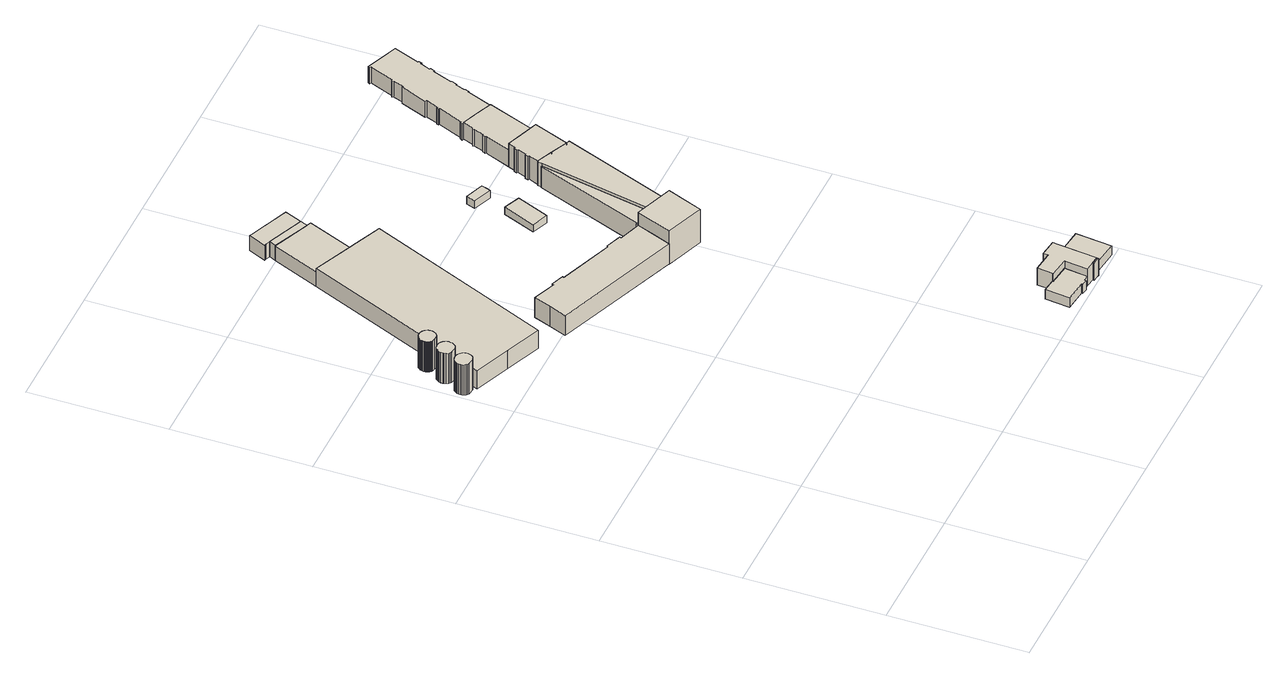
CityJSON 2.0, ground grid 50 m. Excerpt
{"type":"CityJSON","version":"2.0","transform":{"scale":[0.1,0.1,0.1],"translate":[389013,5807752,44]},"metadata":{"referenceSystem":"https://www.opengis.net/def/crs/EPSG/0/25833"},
"CityObjects":{
"building1":{"type":"Building","attributes":{"Gemeindeschluessel":"11000007","BezugspunktDach":"2200","function":"31001_2142","measuredHeight":12.69,"storeysAboveGround":1},"address":[{"country":"Germany","locality":"Berlin","thoroughfareNumber":"21 (21)","thoroughfareName":"Alt-Marienfelde"}],"geometry":[{"type":"Solid","lod":"1","boundaries":[[[[0,1,2,3,4,5,6,7,8,9,10,11,12,13,14,15,16,17,18,19,20,21,22,23,24,25,26,27]],[[28,29,30,31,32,33,34,35,36,37,38,39,40,41,42,43,44,45,46,47,48,49,50,51,52,53,54,55]],[[28,55,27,26]],[[29,28,26,25]],[[30,29,25,24]],[[31,30,24,23]],[[32,31,23,22]],[[33,32,22,21]],[[34,33,21,20]],[[35,34,20,19]],[[36,35,19,18]],[[37,36,18,17]],[[38,37,17,16]],[[39,38,16,15]],[[40,39,15,14]],[[41,40,14,13]],[[42,41,13,12]],[[43,42,12,11]],[[44,43,11,10]],[[45,44,10,9]],[[46,45,9,8]],[[47,46,8,7]],[[48,47,7,6]],[[49,48,6,5]],[[50,49,5,4]],[[51,50,4,3]],[[52,51,3,2]],[[53,52,2,1]],[[54,53,1,0]],[[55,54,0,27]]]]}]},
"building2":{"type":"Building","attributes":{"Gemeindeschluessel":"11000007","BezugspunktDach":"2200","function":"31001_2142","measuredHeight":12.75,"storeysAboveGround":1},"address":[{"country":"Germany","locality":"Berlin","thoroughfareNumber":"21 (20)","thoroughfareName":"Alt-Marienfelde"}],"geometry":[{"type":"Solid","lod":"1","boundaries":[[[[56,57,58,59,60,61,62,63,64,65,66,67,68,69,70,71,72,73,74,75,76,77,78,79,80,81,82,83]],[[84,85,86,87,88,89,90,91,92,93,94,95,96,97,98,99,100,101,102,103,104,105,106,107,108,109,110,111]],[[84,111,83,82]],[[85,84,82,81]],[[86,85,81,80]],[[87,86,80,79]],[[88,87,79,78]],[[89,88,78,77]],[[90,89,77,76]],[[91,90,76,75]],[[92,91,75,74]],[[93,92,74,73]],[[94,93,73,72]],[[95,94,72,71]],[[96,95,71,70]],[[97,96,70,69]],[[98,97,69,68]],[[99,98,68,67]],[[100,99,67,66]],[[101,100,66,65]],[[102,101,65,64]],[[103,102,64,63]],[[104,103,63,62]],[[105,104,62,61]],[[106,105,61,60]],[[107,106,60,59]],[[108,107,59,58]],[[109,108,58,57]],[[110,109,57,56]],[[111,110,56,83]]]]}]},
"building3":{"type":"Building","attributes":{"Gemeindeschluessel":"11000007","BezugspunktDach":"2200","function":"31001_2142","measuredHeight":12.59,"storeysAboveGround":1},"address":[{"country":"Germany","locality":"Berlin","thoroughfareNumber":"21 (22)","thoroughfareName":"Alt-Marienfelde"}],"geometry":[{"type":"Solid","lod":"1","boundaries":[[[[112,113,114,115,116,117,118,119,120,121,122,123,124,125,126,127,128,129,130,131,132,133,134,135,136,137,138,139,140,141,142,143,144,145,146,147,148,149,150,151,152,153,154,155,156,157,158,159,160,161,162]],[[163,164,165,166,167,168,169,170,171,172,173,174,175,176,177,178,179,180,181,182,183,184,185,186,187,188,189,190,191,192,193,194,195,196,197,198,199,200,201,202,203,204,205,206,207,208,209,210,211,212,213]],[[163,213,162,161]],[[164,163,161,160]],[[165,164,160,159]],[[166,165,159,158]],[[167,166,158,157]],[[168,167,157,156]],[[169,168,156,155]],[[170,169,155,154]],[[171,170,154,153]],[[172,171,153,152]],[[173,172,152,151]],[[174,173,151,150]],[[175,174,150,149]],[[176,175,149,148]],[[177,176,148,147]],[[178,177,147,146]],[[179,178,146,145]],[[180,179,145,144]],[[181,180,144,143]],[[182,181,143,142]],[[183,182,142,141]],[[184,183,141,140]],[[185,184,140,139]],[[186,185,139,138]],[[187,186,138,137]],[[188,187,137,136]],[[189,188,136,135]],[[190,189,135,134]],[[191,190,134,133]],[[192,191,133,132]],[[193,192,132,131]],[[194,193,131,130]],[[195,194,130,129]],[[196,195,129,128]],[[197,196,128,127]],[[198,197,127,126]],[[199,198,126,125]],[[200,199,125,124]],[[201,200,124,123]],[[202,201,123,122]],[[203,202,122,121]],[[204,203,121,120]],[[205,204,120,119]],[[206,205,119,118]],[[207,206,118,117]],[[208,207,117,116]],[[209,208,116,115]],[[210,209,115,114]],[[211,210,114,113]],[[212,211,113,112]],[[213,212,112,162]]]]}]},
"building4":{"type":"Building","attributes":{"Gemeindeschluessel":"11000007","function":"31001_2724"},"address":[{"country":"Germany","locality":"Berlin","thoroughfareNumber":"21 (4)","thoroughfareName":"Alt-Marienfelde"}],"children":["building4-1","building4-2"]},
"building4-1":{"type":"BuildingPart","attributes":{"BezugspunktDach":"2200","measuredHeight":10.14,"storeysAboveGround":1},"parents":["building4"],"geometry":[{"type":"MultiSurface","lod":"1","boundaries":[[[214,215,216,217,218,219,220]],[[221,222,223,224,225,226,227]],[[221,227,220,219]],[[228,229,230,219,218]],[[231,232,228,222,218,217]],[[224,223,217,216]],[[225,224,216,215]],[[226,225,215,214]],[[227,226,214,220]],[[222,233,234,229,228]],[[234,221,230,229]],[[223,222,228,232,231]]]}]},
"building4-2":{"type":"BuildingPart","attributes":{"BezugspunktDach":"2200","measuredHeight":7.64,"storeysAboveGround":1},"parents":["building4"],"geometry":[{"type":"MultiSurface","lod":"1","boundaries":[[[229,232,235,236,237,230]],[[238,239,240,223,234,221]],[[238,221,230,237]],[[239,238,237,236]],[[240,239,236,235]],[[223,240,235,232]],[[223,222,241]],[[234,241,222,228,229]],[[232,228,222,223]],[[221,234,229,230]]]}]},
"building5":{"type":"Building","attributes":{"Gemeindeschluessel":"11000007","BezugspunktDach":"2200","function":"31001_2724","measuredHeight":10.77,"storeysAboveGround":2},"address":[{"country":"Germany","locality":"Berlin","thoroughfareNumber":"21 (5)","thoroughfareName":"Alt-Marienfelde"}],"geometry":[{"type":"Solid","lod":"1","boundaries":[[[[242,243,244,245,246,247,248,249,250,251,252,253,254,255]],[[256,257,258,259,260,261,262,263,264,265,266,267,268,269]],[[256,269,255,254]],[[257,256,254,253]],[[258,257,253,252]],[[259,258,252,251]],[[260,259,251,250]],[[261,260,250,249]],[[262,261,249,248]],[[263,262,248,247]],[[264,263,247,246]],[[265,264,246,245]],[[266,265,245,244]],[[267,266,244,243]],[[268,267,243,242]],[[269,268,242,255]]]]}]},
"building6":{"type":"Building","attributes":{"Gemeindeschluessel":"11000007","BezugspunktDach":"2200","function":"51009_1610","measuredHeight":7.52,"storeysAboveGround":0},"address":[{"country":"Germany","locality":"Berlin"}],"geometry":[{"type":"Solid","lod":"1","boundaries":[[[[270,271,272,273,274]],[[275,276,277,278,238]],[[275,238,274,273]],[[276,275,273,272]],[[277,276,272,271]],[[278,277,271,270]],[[238,278,270,274]]]]}]},
"building7":{"type":"Building","attributes":{"Gemeindeschluessel":"11000007","BezugspunktDach":"2200","function":"31001_2120","measuredHeight":7.79,"storeysAboveGround":1},"address":[{"country":"Germany","locality":"Berlin","thoroughfareNumber":"21 (3)","thoroughfareName":"Alt-Marienfelde"}],"geometry":[{"type":"Solid","lod":"1","boundaries":[[[[279,280,281,282,283,284,285,286,287]],[[288,289,290,291,292,293,294,295,296]],[[288,296,287,286]],[[289,288,286,285]],[[290,289,285,284]],[[291,290,284,283]],[[292,291,283,282]],[[293,292,282,281]],[[294,293,281,280]],[[295,294,280,279]],[[296,295,279,287]]]]}]},
"building8":{"type":"Building","attributes":{"Gemeindeschluessel":"11000007","function":"31001_2081"},"address":[{"country":"Germany","locality":"Berlin","thoroughfareNumber":"18","thoroughfareName":"Nahmitzer Damm"}],"children":["building8-1","building8-2","building8-3","building8-4"]},
"building8-1":{"type":"BuildingPart","attributes":{"BezugspunktDach":"2200","measuredHeight":6.97,"storeysAboveGround":2},"parents":["building8"],"geometry":[{"type":"MultiSurface","lod":"1","boundaries":[[[297,298,299,300,301,302,303,304,305,306,307,308,309,310,311]],[[312,313,314,315,316,317,318,319,320,321,322,323,324,325,326]],[[327,328,311,310]],[[326,329,326,312]],[[313,312,310,309]],[[314,313,309,308]],[[315,314,308,307]],[[316,315,307,306]],[[317,316,306,305]],[[330,331,332,305,304]],[[319,318,304,303]],[[320,319,303,302]],[[321,320,302,301]],[[324,323,299,298]],[[333,334,298,297]],[[326,325,297,311],[326,328,333,325]],[[312,326,329,328,327]],[[318,317,332,331,330]],[[322,321,301,300]],[[323,322,300,299]],[[325,324,334,333]],[[328,326,325,333]]]}]},
"building8-2":{"type":"BuildingPart","attributes":{"BezugspunktDach":"2200","measuredHeight":3.86,"storeysAboveGround":2},"parents":["building8"],"geometry":[{"type":"MultiSurface","lod":"1","boundaries":[[[335,336,337,338,334,333,328,327,339,340]],[[341,312,326,325,324,342,343,344,345,346]],[[341,346,340,339]],[[312,341,339,327]],[[342,324,334,338]],[[343,342,338,337]],[[344,343,337,336]],[[345,344,336,335]],[[346,345,335,340]],[[326,312,327,328]],[[325,326,328,333]],[[324,325,333,334,347]]]}]},
"building8-3":{"type":"BuildingPart","attributes":{"BezugspunktDach":"2200","measuredHeight":7.21,"storeysAboveGround":2},"parents":["building8"],"geometry":[{"type":"MultiSurface","lod":"1","boundaries":[[[348,349,350,351]],[[323,322,321,352]],[[323,352,351,350]],[[300,299,350,349]],[[301,300,349,348]],[[352,321,348,351]],[[322,323,299,300]],[[321,322,300,301]]]}]},
"building8-4":{"type":"BuildingPart","attributes":{"BezugspunktDach":"2200","measuredHeight":3.87,"storeysAboveGround":2},"parents":["building8"],"geometry":[{"type":"Solid","lod":"1","boundaries":[[[[353,354,355,356,331,330]],[[317,357,358,359,360,318]],[[357,317,331,356]],[[358,357,356,355]],[[359,358,355,354]],[[360,359,354,353]],[[318,360,353,330]],[[317,318,330,331]]]]}]},
"building9":{"type":"Building","attributes":{"Gemeindeschluessel":"11000007","BezugspunktDach":"2200","function":"31001_2726","measuredHeight":14.9,"storeysAboveGround":3},"address":[{"country":"Germany","locality":"Berlin","thoroughfareNumber":"21 (6)","thoroughfareName":"Alt-Marienfelde"}],"geometry":[{"type":"Solid","lod":"1","boundaries":[[[[361,362,363,364]],[[365,366,367,368]],[[365,368,364,363]],[[366,365,363,362]],[[367,366,362,361]],[[368,367,361,364]]]]}]},
"building10":{"type":"Building","attributes":{"Gemeindeschluessel":"11000007","BezugspunktDach":"2200","function":"31001_2143","measuredHeight":3.03,"storeysAboveGround":1},"address":[{"country":"Germany","locality":"Berlin","thoroughfareNumber":"21 (11)","thoroughfareName":"Alt-Marienfelde"}],"geometry":[{"type":"Solid","lod":"1","boundaries":[[[[369,370,371,372]],[[373,374,375,376]],[[373,376,372,371]],[[374,373,371,370]],[[375,374,370,369]],[[376,375,369,372]]]]}]},
"building11":{"type":"Building","attributes":{"Gemeindeschluessel":"11000007","BezugspunktDach":"2200","function":"31001_2463","measuredHeight":3.71,"storeysAboveGround":1},"address":[{"country":"Germany","locality":"Berlin","thoroughfareNumber":"6 (10)","thoroughfareName":"Alt-Marienfelde"}],"geometry":[{"type":"Solid","lod":"1","boundaries":[[[[377,378,379,380,381]],[[382,383,384,385,386]],[[382,386,381,380]],[[383,382,380,379]],[[384,383,379,378]],[[385,384,378,377]],[[386,385,377,381]]]]}]},
"building12":{"type":"Building","attributes":{"Gemeindeschluessel":"11000007","function":"31001_2724"},"address":[{"country":"Germany","locality":"Berlin","thoroughfareNumber":"21 (7)","thoroughfareName":"Alt-Marienfelde"}],"children":["building12-1","building12-2","building12-3"]},
"building12-1":{"type":"BuildingPart","attributes":{"BezugspunktDach":"2200","measuredHeight":9.91,"storeysAboveGround":2},"parents":["building12"],"geometry":[{"type":"MultiSurface","lod":"1","boundaries":[[[387,388,389,390,391,392,393,394]],[[395,396,397,398,399,400,401,402]],[[395,403,404,394,393]],[[396,395,393,392]],[[397,396,392,391]],[[398,397,391,390]],[[399,405,406,407,406,408,398,390,389]],[[400,399,389,388]],[[401,400,388,387]],[[402,401,387,394]],[[404,403,395,402]],[[409,406,405,399]],[[409,398,408,406,407]]]}]},
"building12-2":{"type":"BuildingPart","attributes":{"BezugspunktDach":"2200","measuredHeight":11.39,"storeysAboveGround":2},"parents":["building12"],"geometry":[{"type":"MultiSurface","lod":"1","boundaries":[[[406,405,410,411,412,413,414,415,416,417,418,419,420,408]],[[421,422,423,424,425,426,427,428,429,430,431,399,409,398]],[[421,398,408,420]],[[422,421,420,419]],[[423,422,419,418]],[[424,423,418,417]],[[425,424,417,416]],[[426,425,416,415]],[[427,426,415,414]],[[428,427,414,413]],[[429,428,413,412]],[[430,429,412,411]],[[431,430,411,410]],[[399,431,410,405]],[[409,399,405,406]],[[432,398,409,406,408]]]}]},
"building12-3":{"type":"BuildingPart","attributes":{"BezugspunktDach":"2200","measuredHeight":8.87,"storeysAboveGround":2},"parents":["building12"],"geometry":[{"type":"Solid","lod":"1","boundaries":[[[[404,403,433,434,435,436]],[[437,438,439,395,402,440]],[[437,440,436,435]],[[438,437,435,434]],[[439,438,434,433]],[[395,439,433,403]],[[440,402,404,436]],[[395,403,404,402]]]]}]},
"building13":{"type":"Building","attributes":{"Gemeindeschluessel":"11000007","BezugspunktDach":"2200","function":"31001_1210","measuredHeight":7.62,"storeysAboveGround":2},"address":[{"country":"Germany","locality":"Berlin","thoroughfareNumber":"21 (8)","thoroughfareName":"Alt-Marienfelde"}],"geometry":[{"type":"Solid","lod":"1","boundaries":[[[[441,442,443,444,445,446,447,448,449,450,451,452,453]],[[454,455,456,457,458,459,460,461,462,463,431,430,429]],[[454,429,453,452]],[[455,454,452,451]],[[456,455,451,450]],[[457,456,450,449]],[[458,457,449,448]],[[459,458,448,447]],[[460,459,447,446]],[[461,460,446,445]],[[462,461,445,444]],[[463,462,444,443]],[[431,463,443,442]],[[430,431,442,441]],[[429,430,441,453]]]]}]},
"building14":{"type":"Building","attributes":{"Gemeindeschluessel":"11000007","BezugspunktDach":"2200","function":"31001_2724","measuredHeight":6.76,"storeysAboveGround":2},"address":[{"country":"Germany","locality":"Berlin","thoroughfareNumber":"21 (9)","thoroughfareName":"Alt-Marienfelde"}],"geometry":[{"type":"Solid","lod":"1","boundaries":[[[[464,465,466,467,468,469,470,471,472,473,474,475,476,477,478,479,480,481,482,483,484,485,486,487,488,489,490,491,492,493,494,495,496,497,498,499,500,501]],[[502,503,504,505,506,507,508,509,510,511,512,513,514,515,516,517,518,519,520,521,522,523,524,525,526,527,528,529,530,531,532,533,534,535,536,537,538,539]],[[502,539,501,500]],[[503,502,500,499]],[[504,503,499,498]],[[505,504,498,497]],[[506,505,497,496]],[[507,506,496,495]],[[508,507,495,494]],[[509,508,494,493]],[[510,509,493,492]],[[511,510,492,491]],[[512,511,491,490]],[[513,512,490,489]],[[514,513,489,488]],[[515,514,488,487]],[[516,515,487,486]],[[517,516,486,485]],[[518,517,485,484]],[[519,518,484,483]],[[520,519,483,482]],[[521,520,482,481]],[[522,521,481,480]],[[523,522,480,479]],[[524,523,479,478]],[[525,524,478,477]],[[526,525,477,476]],[[527,526,476,475]],[[528,527,475,474]],[[529,528,474,473]],[[530,529,473,472]],[[531,530,472,471]],[[532,531,471,470]],[[533,532,470,469]],[[534,533,469,468]],[[535,534,468,467]],[[536,535,467,466]],[[537,536,466,465]],[[538,537,465,464]],[[539,538,464,501]]]]}]}
},
"vertices":[
[8,1684,145],[10,1678,145],[13,1673,145],[17,1668,145],[22,1665,145],[44,1662,145],[50,1664,145],[56,1667,145],[60,1671,145],[64,1677,145],[66,1682,145],[68,1689,145],[67,1695,145],[66,1701,145],[63,1707,145],[59,1712,145],[55,1716,145],[49,1719,145],[43,1721,145],[37,1721,145],[31,1721,145],[25,1719,145],[20,1716,145],[15,1712,145],[12,1707,145],[9,1702,145],[8,1696,145],[7,1690,145],[8,1696,18],[9,1702,18],[12,1707,18],[15,1712,18],[20,1716,18],[25,1719,18],[31,1721,18],[37,1721,18],[43,1721,18],[49,1719,18],[55,1716,18],[59,1712,18],[63,1707,18],[66,1701,18],[67,1695,18],[68,1689,18],[66,1682,18],[64,1677,18],[60,1671,18],[56,1667,18],[50,1664,18],[44,1662,18],[22,1665,18],[17,1668,18],[13,1673,18],[10,1678,18],[8,1684,18],[7,1690,18],
[39,1759,145],[42,1753,145],[45,1747,145],[49,1743,145],[55,1739,145],[75,1736,145],[81,1738,145],[86,1741,145],[91,1745,145],[95,1750,145],[98,1756,145],[99,1762,145],[100,1768,145],[99,1775,145],[96,1780,145],[93,1786,145],[88,1790,145],[83,1794,145],[77,1796,145],[71,1797,145],[64,1796,145],[58,1795,145],[52,1792,145],[48,1788,145],[44,1783,145],[41,1777,145],[39,1771,145],[39,1765,145],[39,1771,18],[41,1777,18],[44,1783,18],[48,1788,18],[52,1792,18],[58,1795,18],[64,1796,18],[71,1797,18],[77,1796,18],[83,1794,18],[88,1790,18],[93,1786,18],[96,1780,18],[99,1775,18],[100,1768,18],[99,1762,18],[98,1756,18],[95,1750,18],[91,1745,18],[86,1741,18],[81,1738,18],[75,1736,18],[55,1739,18],[49,1743,18],[45,1747,18],[42,1753,18],[39,1759,18],[39,1765,18],
[73,1842,143],[73,1838,143],[74,1835,143],[75,1832,143],[76,1829,143],[78,1826,143],[80,1824,143],[83,1821,143],[85,1819,143],[86,1819,143],[98,1817,143],[111,1815,143],[114,1816,143],[117,1818,143],[120,1820,143],[122,1822,143],[125,1824,143],[127,1827,143],[128,1830,143],[130,1833,143],[131,1836,143],[132,1839,143],[132,1842,143],[132,1846,143],[131,1849,143],[131,1852,143],[129,1855,143],[128,1858,143],[126,1861,143],[124,1864,143],[122,1866,143],[119,1868,143],[116,1870,143],[113,1871,143],[110,1872,143],[107,1873,143],[104,1873,143],[100,1873,143],[97,1873,143],[94,1872,143],[91,1871,143],[88,1869,143],[85,1868,143],[82,1866,143],[80,1863,143],[78,1861,143],[76,1858,143],[75,1855,143],[74,1852,143],[73,1848,143],[73,1845,143],[73,1848,17],[74,1852,17],[75,1855,17],[76,1858,17],[78,1861,17],[80,1863,17],[82,1866,17],[85,1868,17],[88,1869,17],[91,1871,17],[94,1872,17],[97,1873,17],[100,1873,17],[104,1873,17],[107,1873,17],[110,1872,17],[113,1871,17],[116,1870,17],[119,1868,17],[122,1866,17],[124,1864,17],[126,1861,17],[128,1858,17],[129,1855,17],[131,1852,17],[131,1849,17],[132,1846,17],[132,1842,17],[132,1839,17],[131,1836,17],[130,1833,17],[128,1830,17],[127,1827,17],[125,1824,17],[122,1822,17],[120,1820,17],[117,1818,17],[114,1816,17],[111,1815,17],[98,1817,17],[86,1819,17],[85,1819,17],[83,1821,17],[80,1824,17],[78,1826,17],[76,1829,17],[75,1832,17],[74,1835,17],[73,1838,17],[73,1842,17],[73,1845,17],
[190,1599,91],[322,1546,91],[605,2216,91],[492,2264,91],[473,2272,91],[341,2329,91],[57,1652,91],[341,2329,15],[473,2272,15],[492,2264,15],[605,2216,15],[322,1546,15],[190,1599,15],[57,1652,15],[473,2272,77],[417,2296,77],[341,2329,77],[492,2264,25],[492,2264,77],[452,2281,15],[417,2296,15],
[563,2438,77],[488,2469,77],[413,2500,77],[413,2500,15],[488,2469,15],[563,2438,15],[450,2282,15],
[876,1315,99],[901,1379,99],[926,1443,99],[846,1470,99],[848,1476,99],[792,1497,99],[789,1493,99],[591,1566,99],[594,1572,99],[548,1589,99],[545,1583,99],[462,1615,99],[438,1552,99],[413,1490,99],[438,1552,16],[462,1615,16],[545,1583,16],[548,1589,16],[594,1572,16],[591,1566,16],[789,1493,16],[792,1497,16],[848,1476,16],[846,1470,16],[926,1443,16],[901,1379,16],[876,1315,16],[413,1490,16],
[547,2444,78],[558,2470,78],[491,2498,78],[425,2525,78],[413,2500,78],[425,2525,15],[491,2498,15],[558,2470,15],[547,2444,15],
[412,2531,77],[425,2525,77],[481,2502,77],[558,2470,77],[584,2533,77],[507,2565,77],[438,2593,77],[430,2597,77],[403,2534,77],[430,2597,14],[438,2593,14],[507,2565,14],[584,2533,14],[558,2470,14],[481,2502,14],[425,2525,14],[412,2531,14],[403,2534,14],
[1284,101,94],[1274,16,94],[1307,12,94],[1334,10,94],[1334,4,94],[1333,3,94],[1336,3,94],[1338,15,94],[1353,157,94],[1355,172,94],[1292,179,94],[1290,161,94],[1216,169,94],[1210,113,94],[1209,110,94],[1210,113,24],[1216,169,24],[1290,161,24],[1292,179,24],[1355,172,24],[1353,157,24],[1338,15,24],[1336,3,24],[1333,3,24],[1334,4,24],[1334,10,24],[1307,12,24],[1274,16,24],[1284,101,24],[1209,110,24],[1210,113,63],[1209,110,63],[1209,110,58],[1338,15,63],[1353,157,63],[1353,157,32],[1284,101,63],[1274,16,63],
[1231,21,63],[1230,16,63],[1251,13,63],[1252,19,63],[1160,118,63],[1150,30,63],[1160,118,24],[1252,19,24],[1251,13,24],[1230,16,24],[1231,21,24],[1150,30,24],[1274,16,25],
[1334,4,96],[1334,10,96],[1307,12,96],[1306,7,96],[1306,7,24],
[1445,3,63],[1459,133,63],[1383,142,63],[1384,154,63],[1384,154,24],[1383,142,24],[1459,133,24],[1445,3,24],
[1015,1263,154],[1065,1392,154],[926,1443,154],[876,1315,154],[926,1443,14],[1065,1392,14],[1015,1263,14],[876,1315,14],
[919,1759,46],[967,1876,46],[908,1901,46],[860,1783,46],[908,1901,16],[967,1876,16],[919,1759,16],[860,1783,16],
[967,1976,47],[973,1993,47],[979,2010,47],[911,2035,47],[899,2002,47],[911,2035,15],[979,2010,15],[973,1993,15],[967,1976,15],[899,2002,15],
[1065,1392,110],[1224,1805,110],[1213,1809,110],[1093,1862,110],[1092,1859,110],[1089,1859,110],[1086,1843,110],[1001,1415,110],[1086,1843,11],[1089,1859,11],[1092,1859,11],[1093,1862,11],[1213,1809,11],[1224,1805,11],[1065,1392,11],[1001,1415,11],[1086,1843,100],[1001,1415,100],[1213,1809,109],[1153,1836,109],[1153,1836,27],[1093,1862,109],[1153,1836,11],
[1262,1937,109],[1201,1959,109],[1141,1982,109],[1130,1955,109],[1126,1957,109],[1121,1945,109],[1125,1943,109],[1113,1911,109],[1107,1911,109],[1103,1898,109],[1108,1897,109],[1108,1897,11],[1103,1898,11],[1107,1911,11],[1113,1911,11],[1125,1943,11],[1121,1945,11],[1126,1957,11],[1130,1955,11],[1141,1982,11],[1201,1959,11],[1262,1937,11],[1093,1862,81],
[1083,1845,100],[933,1451,100],[929,1452,100],[926,1443,100],[929,1452,11],[933,1451,11],[1083,1845,11],[926,1443,11],
[1201,1959,81],[1262,1937,81],[1332,2123,81],[1274,2147,81],[1216,2170,81],[1201,2132,81],[1195,2129,81],[1196,2124,81],[1183,2088,81],[1180,2089,81],[1174,2077,81],[1177,2075,81],[1141,1982,81],[1177,2075,11],[1174,2077,11],[1180,2089,11],[1183,2088,11],[1196,2124,11],[1195,2129,11],[1201,2132,11],[1216,2170,11],[1274,2147,11],[1332,2123,11],
[1216,2170,77],[1332,2123,77],[1368,2215,77],[1371,2215,77],[1377,2230,77],[1374,2232,77],[1387,2266,77],[1390,2265,77],[1398,2285,77],[1395,2286,77],[1422,2358,77],[1426,2357,77],[1432,2372,77],[1428,2374,77],[1443,2412,77],[1447,2410,77],[1451,2421,77],[1447,2423,77],[1483,2517,77],[1444,2532,77],[1383,2556,77],[1367,2563,77],[1363,2556,77],[1368,2553,77],[1334,2468,77],[1328,2466,77],[1330,2459,77],[1315,2421,77],[1311,2423,77],[1273,2326,77],[1277,2323,77],[1259,2278,77],[1256,2279,77],[1254,2272,77],[1256,2270,77],[1220,2180,77],[1216,2182,77],[1211,2172,77],[1216,2182,9],[1220,2180,9],[1256,2270,9],[1254,2272,9],[1256,2279,9],[1259,2278,9],[1277,2323,9],[1273,2326,9],[1311,2423,9],[1315,2421,9],[1330,2459,9],[1328,2466,9],[1334,2468,9],[1368,2553,9],[1363,2556,9],[1367,2563,9],[1383,2556,9],[1444,2532,9],[1483,2517,9],[1447,2423,9],[1451,2421,9],[1447,2410,9],[1443,2412,9],[1428,2374,9],[1432,2372,9],[1426,2357,9],[1422,2358,9],[1395,2286,9],[1398,2285,9],[1390,2265,9],[1387,2266,9],[1374,2232,9],[1377,2230,9],[1371,2215,9],[1368,2215,9],[1332,2123,9],[1216,2170,9],[1211,2172,9]
]}
